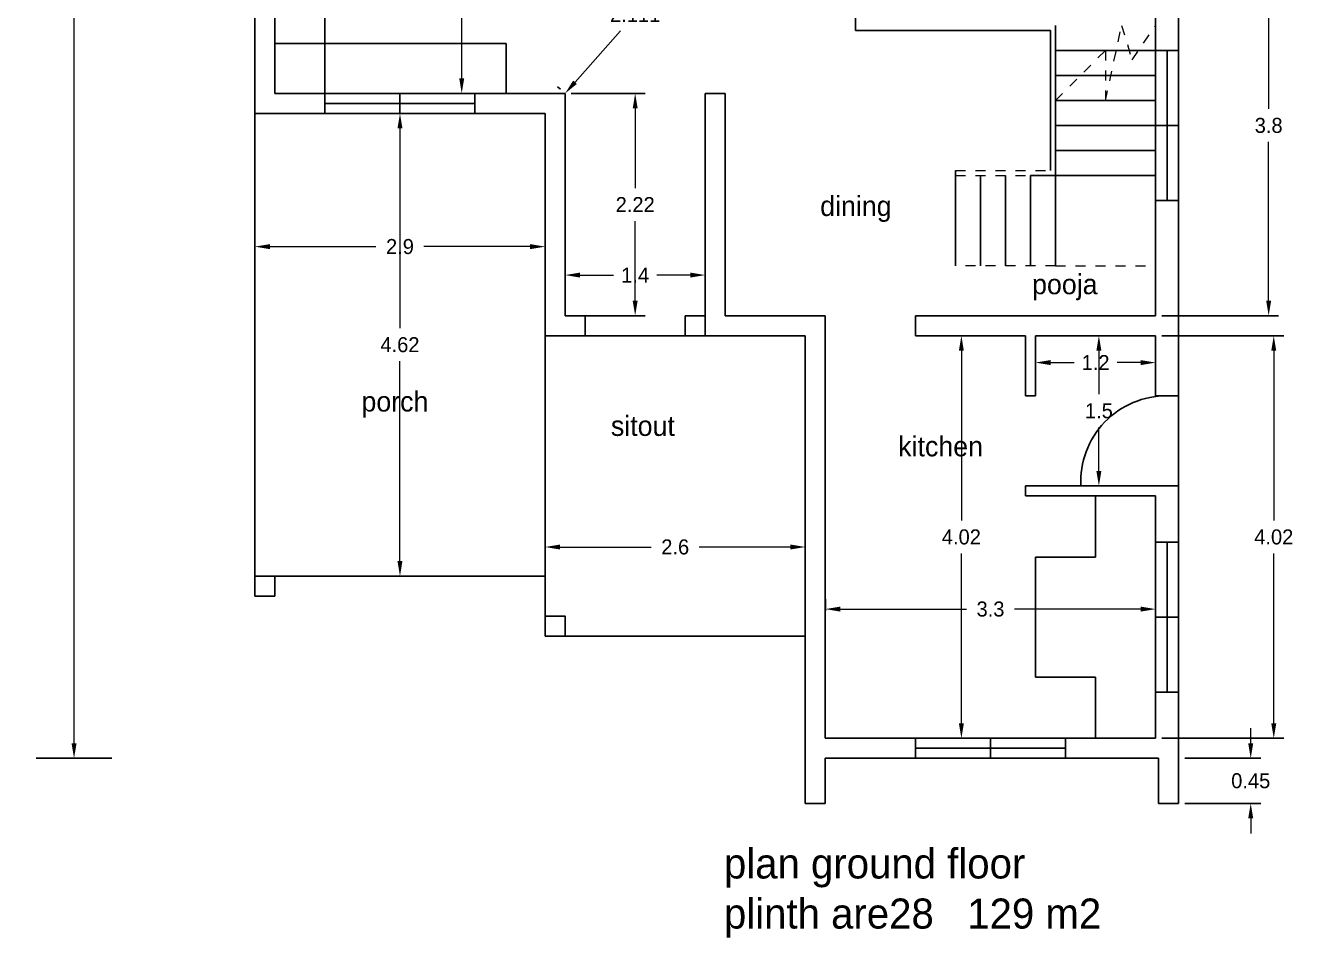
# Model space of a CAD drawing. Header units: inches. Extents: x -100 to 1476, y -184 to 112.
# Drawn here: x -60.89 to -48.22, y 20.16 to 29.27 of the extents above; entities that cross this region are included whole.
import ezdxf

# ---------------------------------------------------------------- set-up
doc = ezdxf.new("R2010")
doc.units = ezdxf.units.IN
doc.header["$MEASUREMENT"] = 0
doc.header["$PDMODE"] = 66
doc.linetypes.add('ACAD_ISO02W100', pattern=[15, 12, -3])
doc.dimstyles.get("Standard").update_dxf_attribs({"dimtxt": 0.15, "dimasz": 0.15, "dimexe": 0.1, "dimexo": 0.0625, "dimgap": 0.09, "dimtad": 0, "dimtih": 1, "dimtoh": 1, "dimdec": 4, "dimdsep": 46, "dimtxsty": 'Standard', "dimcen": 0.09, "dimadec": 0, "dimazin": 0, "dimtfac": 1, "dimtdec": 4, "dimtofl": 0, "dimtmove": 0, "dimatfit": 3, "dimfxl": 0, "dimtolj": 1, "dimtzin": 0, "dimlwd": 15, "dimarcsym": 0})

# ---------------------------------------------------------------- blocks, each defined once
blk = doc.blocks.new('*D249')
at = {"color": 0, "lineweight": -2, "transparency": 16777216}
for p, q in [((-56.639, 32.587), (-56.434, 32.587)), ((-56.639, 28.587), (-56.434, 28.587))]:
    blk.add_line(p, q, dxfattribs=at)
at = {"color": 0, "lineweight": 15, "transparency": 16777216}
for p, q in [((-56.534, 32.437), (-56.534, 30.752)), ((-56.534, 28.737), (-56.534, 30.422))]:
    blk.add_line(p, q, dxfattribs=at)
at = {"color": 0, "lineweight": 18, "transparency": 16777216}
for points in [[(-56.559, 32.437), (-56.509, 32.437), (-56.534, 32.587)], [(-56.559, 28.737), (-56.509, 28.737), (-56.534, 28.587)]]:
    blk.add_solid(points, dxfattribs=at)
at = {"layer": 'Defpoints', "color": 0, "lineweight": 18, "transparency": 16777216}
for p in [(-56.701, 32.587), (-56.701, 28.587), (-56.534, 28.587)]:
    blk.add_point(p, dxfattribs=at)
at = {"color": 0, "transparency": 16777216, "insert": (-56.534, 30.587), "char_height": 0.15, "attachment_point": 5}
blk.add_mtext('\\A1;4', dxfattribs=at)
blk = doc.blocks.new('*D250')
at = {"color": 0, "lineweight": -2, "transparency": 16777216}
for p, q in [((-58.601, 28.324), (-58.601, 26.957)), ((-55.701, 28.324), (-55.701, 26.957))]:
    blk.add_line(p, q, dxfattribs=at)
at = {"color": 0, "lineweight": 15, "transparency": 16777216}
for p, q in [((-58.451, 27.057), (-57.391, 27.057)), ((-55.851, 27.057), (-56.911, 27.057))]:
    blk.add_line(p, q, dxfattribs=at)
at = {"color": 0, "lineweight": 18, "transparency": 16777216}
for points in [[(-58.451, 27.082), (-58.451, 27.032), (-58.601, 27.057)], [(-55.851, 27.082), (-55.851, 27.032), (-55.701, 27.057)]]:
    blk.add_solid(points, dxfattribs=at)
at = {"layer": 'Defpoints', "color": 0, "lineweight": 18, "transparency": 16777216}
for p in [(-58.601, 28.387), (-55.701, 28.387), (-58.601, 27.057)]:
    blk.add_point(p, dxfattribs=at)
at = {"color": 0, "transparency": 16777216, "insert": (-57.151, 27.057), "char_height": 0.15, "attachment_point": 5}
blk.add_mtext('\\A1;2.9', dxfattribs=at)
blk = doc.blocks.new('*D251')
at = {"color": 0, "lineweight": -2, "transparency": 16777216}
for p, q in [((-55.501, 26.429), (-55.501, 26.873)), ((-54.101, 26.429), (-54.101, 26.873))]:
    blk.add_line(p, q, dxfattribs=at)
at = {"color": 0, "lineweight": 15, "transparency": 16777216}
for p, q in [((-55.351, 26.773), (-55.016, 26.773)), ((-54.251, 26.773), (-54.586, 26.773))]:
    blk.add_line(p, q, dxfattribs=at)
at = {"color": 0, "lineweight": 18, "transparency": 16777216}
for points in [[(-55.351, 26.798), (-55.351, 26.748), (-55.501, 26.773)], [(-54.251, 26.798), (-54.251, 26.748), (-54.101, 26.773)]]:
    blk.add_solid(points, dxfattribs=at)
at = {"layer": 'Defpoints', "color": 0, "lineweight": 18, "transparency": 16777216}
for p in [(-55.501, 26.773), (-55.501, 26.367), (-54.101, 26.367)]:
    blk.add_point(p, dxfattribs=at)
at = {"color": 0, "transparency": 16777216, "insert": (-54.801, 26.773), "char_height": 0.15, "attachment_point": 5}
blk.add_mtext('\\A1;1.4', dxfattribs=at)
blk = doc.blocks.new('*D252')
at = {"color": 0, "lineweight": -2, "transparency": 16777216}
for p, q in [((-55.701, 24.119), (-55.701, 24.157)), ((-53.101, 24.119), (-53.101, 24.157))]:
    blk.add_line(p, q, dxfattribs=at)
at = {"color": 0, "lineweight": 15, "transparency": 16777216}
for p, q in [((-55.551, 24.057), (-54.641, 24.057)), ((-53.251, 24.057), (-54.161, 24.057))]:
    blk.add_line(p, q, dxfattribs=at)
at = {"color": 0, "lineweight": 18, "transparency": 16777216}
for points in [[(-55.551, 24.082), (-55.551, 24.032), (-55.701, 24.057)], [(-53.251, 24.082), (-53.251, 24.032), (-53.101, 24.057)]]:
    blk.add_solid(points, dxfattribs=at)
at = {"layer": 'Defpoints', "color": 0, "lineweight": 18, "transparency": 16777216}
for p in [(-55.701, 24.057), (-55.701, 24.057), (-53.101, 24.057)]:
    blk.add_point(p, dxfattribs=at)
at = {"color": 0, "transparency": 16777216, "insert": (-54.401, 24.057), "char_height": 0.15, "attachment_point": 5}
blk.add_mtext('\\A1;2.6', dxfattribs=at)
blk = doc.blocks.new('*D253')
at = {"color": 0, "lineweight": -2, "transparency": 16777216}
for p, q in [((-51.514, 26.167), (-51.642, 26.167)), ((-51.514, 22.147), (-51.642, 22.147))]:
    blk.add_line(p, q, dxfattribs=at)
at = {"color": 0, "lineweight": 15, "transparency": 16777216}
for p, q in [((-51.542, 26.017), (-51.542, 24.322)), ((-51.542, 22.297), (-51.542, 23.992))]:
    blk.add_line(p, q, dxfattribs=at)
at = {"color": 0, "lineweight": 18, "transparency": 16777216}
for points in [[(-51.567, 26.017), (-51.517, 26.017), (-51.542, 26.167)], [(-51.567, 22.297), (-51.517, 22.297), (-51.542, 22.147)]]:
    blk.add_solid(points, dxfattribs=at)
at = {"layer": 'Defpoints', "color": 0, "lineweight": 18, "transparency": 16777216}
for p in [(-51.451, 26.167), (-51.542, 22.147), (-51.451, 22.147)]:
    blk.add_point(p, dxfattribs=at)
at = {"color": 0, "transparency": 16777216, "insert": (-51.542, 24.157), "char_height": 0.15, "attachment_point": 5}
blk.add_mtext('\\A1;4.02', dxfattribs=at)
blk = doc.blocks.new('*D254')
at = {"color": 0, "lineweight": -2, "transparency": 16777216}
for p, q in [((-52.901, 23.419), (-52.901, 23.537)), ((-49.601, 23.419), (-49.601, 23.537))]:
    blk.add_line(p, q, dxfattribs=at)
at = {"color": 0, "lineweight": 15, "transparency": 16777216}
for p, q in [((-52.751, 23.437), (-51.491, 23.437)), ((-49.751, 23.437), (-51.011, 23.437))]:
    blk.add_line(p, q, dxfattribs=at)
at = {"color": 0, "lineweight": 18, "transparency": 16777216}
for points in [[(-52.751, 23.462), (-52.751, 23.412), (-52.901, 23.437)], [(-49.751, 23.462), (-49.751, 23.412), (-49.601, 23.437)]]:
    blk.add_solid(points, dxfattribs=at)
at = {"layer": 'Defpoints', "color": 0, "lineweight": 18, "transparency": 16777216}
for p in [(-52.901, 23.437), (-52.901, 23.357), (-49.601, 23.357)]:
    blk.add_point(p, dxfattribs=at)
at = {"color": 0, "transparency": 16777216, "insert": (-51.251, 23.437), "char_height": 0.15, "attachment_point": 5}
blk.add_mtext('\\A1;3.3', dxfattribs=at)
blk = doc.blocks.new('*D255')
at = {"color": 0, "lineweight": -2, "transparency": 16777216}
for p, q in [((-50.801, 26.104), (-50.801, 25.799)), ((-49.601, 26.104), (-49.601, 25.799))]:
    blk.add_line(p, q, dxfattribs=at)
at = {"color": 0, "lineweight": 15, "transparency": 16777216}
for p, q in [((-50.651, 25.899), (-50.416, 25.899)), ((-49.751, 25.899), (-49.986, 25.899))]:
    blk.add_line(p, q, dxfattribs=at)
at = {"color": 0, "lineweight": 18, "transparency": 16777216}
for points in [[(-50.651, 25.924), (-50.651, 25.874), (-50.801, 25.899)], [(-49.751, 25.924), (-49.751, 25.874), (-49.601, 25.899)]]:
    blk.add_solid(points, dxfattribs=at)
at = {"layer": 'Defpoints', "color": 0, "lineweight": 18, "transparency": 16777216}
for p in [(-50.801, 26.167), (-49.601, 26.167), (-49.601, 25.899)]:
    blk.add_point(p, dxfattribs=at)
at = {"color": 0, "transparency": 16777216, "insert": (-50.201, 25.899), "char_height": 0.15, "attachment_point": 5}
blk.add_mtext('\\A1;1.2', dxfattribs=at)
blk = doc.blocks.new('*D256')
at = {"color": 0, "lineweight": -2, "transparency": 16777216}
for p, q in [((-50.139, 26.167), (-50.068, 26.167)), ((-50.199, 24.667), (-50.268, 24.667))]:
    blk.add_line(p, q, dxfattribs=at)
at = {"color": 0, "lineweight": 15, "transparency": 16777216}
for p, q in [((-50.168, 26.017), (-50.168, 25.582)), ((-50.168, 24.817), (-50.168, 25.252))]:
    blk.add_line(p, q, dxfattribs=at)
at = {"color": 0, "lineweight": 18, "transparency": 16777216}
for points in [[(-50.193, 26.017), (-50.143, 26.017), (-50.168, 26.167)], [(-50.193, 24.817), (-50.143, 24.817), (-50.168, 24.667)]]:
    blk.add_solid(points, dxfattribs=at)
at = {"layer": 'Defpoints', "color": 0, "lineweight": 18, "transparency": 16777216}
for p in [(-50.201, 26.167), (-50.168, 24.667), (-50.136, 24.667)]:
    blk.add_point(p, dxfattribs=at)
at = {"color": 0, "transparency": 16777216, "insert": (-50.168, 25.417), "char_height": 0.15, "attachment_point": 5}
blk.add_mtext('\\A1;1.5', dxfattribs=at)
blk = doc.blocks.new('*D257')
at = {"color": 0, "lineweight": -2, "transparency": 16777216}
for p, q in [((-60.831, 37.808), (-60.307, 37.808)), ((-60.47, 21.947), (-60.507, 21.947))]:
    blk.add_line(p, q, dxfattribs=at)
at = {"color": 0, "lineweight": 15, "transparency": 16777216}
for p, q in [((-60.407, 37.658), (-60.407, 30.042)), ((-60.407, 22.097), (-60.407, 29.712))]:
    blk.add_line(p, q, dxfattribs=at)
at = {"color": 0, "lineweight": 18, "transparency": 16777216}
for points in [[(-60.432, 37.658), (-60.382, 37.658), (-60.407, 37.808)], [(-60.432, 22.097), (-60.382, 22.097), (-60.407, 21.947)]]:
    blk.add_solid(points, dxfattribs=at)
at = {"layer": 'Defpoints', "color": 0, "lineweight": 18, "transparency": 16777216}
for p in [(-60.894, 37.808), (-60.407, 21.947), (-60.407, 21.947)]:
    blk.add_point(p, dxfattribs=at)
at = {"color": 0, "transparency": 16777216, "insert": (-60.407, 29.877), "char_height": 0.15, "attachment_point": 5}
blk.add_mtext('\\A1;15.861', dxfattribs=at)
blk = doc.blocks.new('*D260')
at = {"color": 0, "lineweight": 15, "transparency": 16777216}
for p, q in [((-48.651, 22.097), (-48.651, 22.247)), ((-48.651, 21.347), (-48.651, 21.197))]:
    blk.add_line(p, q, dxfattribs=at)
at = {"color": 0, "lineweight": -2, "transparency": 16777216}
for p, q in [((-49.309, 21.947), (-48.551, 21.947)), ((-49.309, 21.497), (-48.551, 21.497))]:
    blk.add_line(p, q, dxfattribs=at)
at = {"color": 0, "lineweight": 18, "transparency": 16777216}
for points in [[(-48.676, 22.097), (-48.626, 22.097), (-48.651, 21.947)], [(-48.676, 21.347), (-48.626, 21.347), (-48.651, 21.497)]]:
    blk.add_solid(points, dxfattribs=at)
at = {"layer": 'Defpoints', "color": 0, "lineweight": 18, "transparency": 16777216}
for p in [(-49.371, 21.947), (-49.371, 21.497), (-48.651, 21.497)]:
    blk.add_point(p, dxfattribs=at)
at = {"color": 0, "transparency": 16777216, "insert": (-48.651, 21.722), "char_height": 0.15, "attachment_point": 5}
blk.add_mtext('\\A1;0.45', dxfattribs=at)
blk = doc.blocks.new('*D242')
at = {"color": 0, "lineweight": -2, "transparency": 16777216}
for p, q in [((-60.831, 37.808), (-60.307, 37.808)), ((-60.47, 21.947), (-60.507, 21.947))]:
    blk.add_line(p, q, dxfattribs=at)
at = {"color": 0, "lineweight": 15, "transparency": 16777216}
for p, q in [((-60.407, 37.658), (-60.407, 30.042)), ((-60.407, 22.097), (-60.407, 29.712))]:
    blk.add_line(p, q, dxfattribs=at)
at = {"color": 0, "lineweight": 18, "transparency": 16777216}
for points in [[(-60.432, 37.658), (-60.382, 37.658), (-60.407, 37.808)], [(-60.432, 22.097), (-60.382, 22.097), (-60.407, 21.947)]]:
    blk.add_solid(points, dxfattribs=at)
at = {"layer": 'Defpoints', "color": 0, "lineweight": 18, "transparency": 16777216}
for p in [(-60.894, 37.808), (-60.407, 21.947), (-60.407, 21.947)]:
    blk.add_point(p, dxfattribs=at)
at = {"color": 0, "transparency": 16777216, "insert": (-60.407, 29.877), "char_height": 0.15, "attachment_point": 5}
blk.add_mtext('\\A1;15.861', dxfattribs=at)
blk = doc.blocks.new('*D272')
at = {"color": 0, "lineweight": -2, "transparency": 16777216}
for p, q in [((-49.539, 30.167), (-48.372, 30.167)), ((-49.539, 26.367), (-48.372, 26.367))]:
    blk.add_line(p, q, dxfattribs=at)
at = {"color": 0, "lineweight": 15, "transparency": 16777216}
for p, q in [((-48.472, 30.017), (-48.472, 28.432)), ((-48.472, 26.517), (-48.472, 28.102))]:
    blk.add_line(p, q, dxfattribs=at)
at = {"color": 0, "lineweight": 18, "transparency": 16777216}
for points in [[(-48.497, 30.017), (-48.447, 30.017), (-48.472, 30.167)], [(-48.497, 26.517), (-48.447, 26.517), (-48.472, 26.367)]]:
    blk.add_solid(points, dxfattribs=at)
at = {"layer": 'Defpoints', "color": 0, "lineweight": 18, "transparency": 16777216}
for p in [(-49.601, 30.167), (-49.601, 26.367), (-48.472, 26.367)]:
    blk.add_point(p, dxfattribs=at)
at = {"color": 0, "transparency": 16777216, "insert": (-48.472, 28.267), "char_height": 0.15, "attachment_point": 5}
blk.add_mtext('\\A1;3.8', dxfattribs=at)
blk = doc.blocks.new('*D273')
at = {"color": 0, "lineweight": -2, "transparency": 16777216}
for p, q in [((-49.539, 26.167), (-48.321, 26.167)), ((-49.539, 22.147), (-48.321, 22.147))]:
    blk.add_line(p, q, dxfattribs=at)
at = {"color": 0, "lineweight": 15, "transparency": 16777216}
for p, q in [((-48.421, 26.017), (-48.421, 24.322)), ((-48.421, 22.297), (-48.421, 23.992))]:
    blk.add_line(p, q, dxfattribs=at)
at = {"color": 0, "lineweight": 18, "transparency": 16777216}
for points in [[(-48.446, 26.017), (-48.396, 26.017), (-48.421, 26.167)], [(-48.446, 22.297), (-48.396, 22.297), (-48.421, 22.147)]]:
    blk.add_solid(points, dxfattribs=at)
at = {"layer": 'Defpoints', "color": 0, "lineweight": 18, "transparency": 16777216}
for p in [(-49.601, 26.167), (-49.601, 22.147), (-48.421, 22.147)]:
    blk.add_point(p, dxfattribs=at)
at = {"color": 0, "transparency": 16777216, "insert": (-48.421, 24.157), "char_height": 0.15, "attachment_point": 5}
blk.add_mtext('\\A1;4.02', dxfattribs=at)
blk = doc.blocks.new('*D243')
at = {"color": 0, "lineweight": -2, "transparency": 16777216}
for p, q in [((-55.439, 28.587), (-54.701, 28.587)), ((-55.439, 26.367), (-54.701, 26.367))]:
    blk.add_line(p, q, dxfattribs=at)
at = {"color": 0, "lineweight": 15, "transparency": 16777216}
for p, q in [((-54.801, 28.437), (-54.801, 27.642)), ((-54.801, 26.517), (-54.801, 27.312))]:
    blk.add_line(p, q, dxfattribs=at)
at = {"color": 0, "lineweight": 18, "transparency": 16777216}
for points in [[(-54.826, 28.437), (-54.776, 28.437), (-54.801, 28.587)], [(-54.826, 26.517), (-54.776, 26.517), (-54.801, 26.367)]]:
    blk.add_solid(points, dxfattribs=at)
at = {"layer": 'Defpoints', "color": 0, "lineweight": 18, "transparency": 16777216}
for p in [(-55.501, 28.587), (-54.801, 28.587), (-55.501, 26.367)]:
    blk.add_point(p, dxfattribs=at)
at = {"color": 0, "transparency": 16777216, "insert": (-54.801, 27.477), "char_height": 0.15, "attachment_point": 5}
blk.add_mtext('\\A1;2.22', dxfattribs=at)
blk = doc.blocks.new('*D274')
at = {"color": 0, "lineweight": -2, "transparency": 16777216}
for p, q in [((-54.148, 30.208), (-54.176, 30.233)), ((-55.548, 28.628), (-55.576, 28.653))]:
    blk.add_line(p, q, dxfattribs=at)
at = {"color": 0, "lineweight": 15, "transparency": 16777216}
for p, q in [((-54.201, 30.054), (-54.655, 29.542)), ((-55.402, 28.699), (-54.948, 29.212))]:
    blk.add_line(p, q, dxfattribs=at)
at = {"color": 0, "lineweight": 18, "transparency": 16777216}
for points in [[(-54.22, 30.071), (-54.182, 30.038), (-54.101, 30.167)], [(-55.421, 28.716), (-55.383, 28.682), (-55.501, 28.587)]]:
    blk.add_solid(points, dxfattribs=at)
at = {"layer": 'Defpoints', "color": 0, "lineweight": 18, "transparency": 16777216}
for p in [(-54.101, 30.167), (-54.101, 30.167), (-55.501, 28.587)]:
    blk.add_point(p, dxfattribs=at)
at = {"color": 0, "transparency": 16777216, "insert": (-54.801, 29.377), "char_height": 0.15, "attachment_point": 5}
blk.add_mtext('\\A1;2.111', dxfattribs=at)
blk = doc.blocks.new('*D289')
at = {"color": 0, "linetype": 'ByBlock', "lineweight": -2, "transparency": 16777216}
for p, q in [((-57.214, 28.387), (-57.251, 28.387)), ((-57.214, 23.767), (-57.251, 23.767))]:
    blk.add_line(p, q, dxfattribs=at)
at = {"color": 0, "linetype": 'ByBlock', "lineweight": 15, "transparency": 16777216}
for p, q in [((-57.151, 28.237), (-57.151, 26.242)), ((-57.151, 23.917), (-57.151, 25.912))]:
    blk.add_line(p, q, dxfattribs=at)
at = {"color": 0, "linetype": 'ByBlock', "lineweight": 18, "transparency": 16777216}
for points in [[(-57.176, 28.237), (-57.126, 28.237), (-57.151, 28.387)], [(-57.176, 23.917), (-57.126, 23.917), (-57.151, 23.767)]]:
    blk.add_solid(points, dxfattribs=at)
at = {"layer": 'Defpoints', "color": 0, "linetype": 'ByBlock', "lineweight": 18, "transparency": 16777216}
for p in [(-57.151, 28.387), (-57.151, 23.767), (-57.151, 23.767)]:
    blk.add_point(p, dxfattribs=at)
at = {"color": 0, "linetype": 'ByBlock', "transparency": 16777216, "insert": (-57.151, 26.077), "char_height": 0.15, "attachment_point": 5}
blk.add_mtext('\\A1;4.62', dxfattribs=at)

msp = doc.modelspace()

# ---------------------------------------------------------------- linework, layer by layer
for p, q in [((-58.60137, 37.80771), (-58.60137, 23.76671)), ((-49.37137, 33.98671), (-49.37137, 21.94671)), ((-58.40137, 32.58671), (-58.40137, 28.58671)), ((-57.90137, 32.58671), (-57.90137, 28.58671)), ((-52.60137, 29.21671), (-52.60137, 30.16671)), ((-49.60137, 30.16671), (-49.60137, 26.36671)), ((-52.60137, 29.21671), (-50.65137, 29.21671)), ((-58.40137, 29.08671), (-56.08992, 29.08671)), ((-56.08992, 29.08671), (-56.08992, 28.58671)), ((-50.60137, 29.01671), (-49.60137, 29.01671)), ((-49.60137, 29.01671), (-49.37137, 29.01671)), ((-49.48637, 29.01671), (-49.48637, 27.51671)), ((-50.60137, 28.76671), (-49.60137, 28.76671)), ((-58.40137, 28.58671), (-55.50137, 28.58671)), ((-57.90137, 28.38671), (-57.90137, 28.58671)), ((-57.90137, 28.38671), (-57.90137, 28.58671)), ((-57.15137, 28.38671), (-57.15137, 28.58671)), ((-56.40137, 28.38671), (-56.40137, 28.58671)), ((-55.50137, 28.58671), (-55.50137, 26.36671)), ((-54.10137, 28.58671), (-54.10137, 26.36671)), ((-54.10137, 28.58671), (-53.90137, 28.58671)), ((-54.10137, 28.58671), (-54.10137, 26.16671)), ((-53.90137, 28.58671), (-53.90137, 26.36671)), ((-50.60137, 28.51671), (-49.60137, 28.51671)), ((-58.60137, 28.38671), (-55.70137, 28.38671)), ((-57.90137, 28.48671), (-56.40137, 28.48671)), ((-55.70137, 28.38671), (-55.70137, 26.16671)), ((-50.60137, 28.26671), (-49.60137, 28.26671)), ((-49.60137, 28.26671), (-49.37137, 28.26671)), ((-50.60137, 28.01671), (-49.60137, 28.01671)), ((-50.60137, 27.76671), (-49.60137, 27.76671)), ((-49.60137, 27.51671), (-49.37137, 27.51671)), ((-55.50137, 26.36671), (-55.30137, 26.36671)), ((-55.30137, 26.36671), (-55.30137, 26.16671)), ((-54.30137, 26.36671), (-54.10137, 26.36671)), ((-54.30137, 26.36671), (-54.30137, 26.16671)), ((-54.10137, 26.36671), (-54.10137, 26.16671)), ((-53.90137, 26.36671), (-52.90137, 26.36671)), ((-53.90137, 26.36671), (-53.10137, 26.36671)), ((-52.90137, 26.16671), (-52.90137, 26.36671)), ((-52.00137, 26.36671), (-49.60137, 26.36671)), ((-52.00137, 26.16671), (-52.00137, 26.36671)), ((-55.70137, 26.16671), (-53.10137, 26.16671)), ((-55.70137, 26.16671), (-55.70137, 23.16671)), ((-53.10137, 26.16671), (-53.10137, 21.94671)), ((-52.90137, 26.16671), (-52.90137, 22.14671)), ((-52.00137, 26.16671), (-50.90137, 26.16671)), ((-50.90137, 26.16671), (-50.90137, 25.56671)), ((-50.80137, 26.16671), (-50.80137, 25.56671)), ((-50.80137, 26.16671), (-49.60137, 26.16671)), ((-49.60137, 26.16671), (-49.60137, 25.56671)), ((-50.90137, 25.56671), (-50.80137, 25.56671)), ((-49.60137, 25.56671), (-49.37137, 25.56671)), ((-50.90137, 24.66671), (-50.90137, 24.56671)), ((-50.90137, 24.66671), (-49.37137, 24.66671)), ((-50.34834, 24.66671), (-49.37137, 24.66671)), ((-50.90137, 24.56671), (-49.60137, 24.56671)), ((-50.20137, 24.56671), (-50.20137, 23.95671)), ((-49.60137, 24.56671), (-49.60137, 22.14671)), ((-49.60137, 24.10671), (-49.37137, 24.10671)), ((-49.48637, 24.10671), (-49.48637, 22.60671)), ((-50.80137, 23.95671), (-50.80137, 22.75671)), ((-50.20137, 23.95671), (-50.80137, 23.95671)), ((-58.60137, 23.76671), (-55.70137, 23.76671)), ((-49.60137, 23.35671), (-49.37137, 23.35671)), ((-55.70137, 23.16671), (-53.10137, 23.16671)), ((-50.20137, 22.75671), (-50.80137, 22.75671)), ((-50.20137, 22.75671), (-50.20137, 22.14671)), ((-49.60137, 22.60671), (-49.37137, 22.60671)), ((-52.90137, 22.14671), (-49.60137, 22.14671)), ((-52.00137, 22.14671), (-52.00137, 21.94671)), ((-51.25137, 22.14671), (-51.25137, 21.94671)), ((-50.50137, 22.14671), (-50.50137, 21.94671)), ((-60.03017, 21.94671), (-60.78433, 21.94671)), ((-53.10137, 21.94671), (-53.10137, 21.49671)), ((-52.90137, 21.94671), (-49.57137, 21.94671)), ((-52.90137, 21.94671), (-52.90137, 21.49671)), ((-52.00137, 22.04671), (-50.50137, 22.04671)), ((-49.57137, 21.94671), (-49.57137, 21.49671)), ((-49.37137, 21.94671), (-49.37137, 21.49671)), ((-52.90137, 21.49671), (-53.10137, 21.49671)), ((-49.57137, 21.49671), (-49.37137, 21.49671))]:
    msp.add_line(p, q)
at = {"color": 0, "linetype": 'ByBlock'}
for p, q in [((-50.65137, 29.21671), (-50.65137, 27.81671)), ((-50.60137, 29.26671), (-50.60137, 26.86671)), ((-51.60137, 27.81671), (-51.60137, 26.86671)), ((-51.35137, 27.76671), (-51.35137, 26.86671)), ((-51.10137, 27.76671), (-51.10137, 26.86671)), ((-50.85137, 27.76671), (-50.85137, 26.86671)), ((-50.60137, 27.76671), (-50.85137, 27.76671)), ((-50.60137, 27.76671), (-50.60137, 26.86671))]:
    msp.add_line(p, q, dxfattribs=at)
at = {"color": 0, "linetype": 'ACAD_ISO02W100', "lineweight": 20, "ltscale": 0.0008}
for p, q in [((-50.10137, 28.51671), (-49.94152, 29.26671)), ((-49.94152, 29.26671), (-49.83711, 28.92396)), ((-49.83711, 28.92396), (-49.60137, 29.26671)), ((-50.60137, 28.51671), (-50.10137, 29.01671)), ((-50.10137, 29.01671), (-50.10137, 28.51671)), ((-51.60137, 27.81671), (-50.65137, 27.81671)), ((-51.60137, 27.76671), (-50.72637, 27.76671)), ((-50.60137, 26.86671), (-51.60137, 26.86671)), ((-50.60137, 26.86671), (-49.60137, 26.86671))]:
    msp.add_line(p, q, dxfattribs=at)
for points in [[(-58.60137, 23.56671), (-58.40137, 23.56671), (-58.40137, 23.76671), (-58.60137, 23.76671)], [(-55.70137, 23.16671), (-55.50137, 23.16671), (-55.50137, 23.36671), (-55.70137, 23.36671)]]:
    msp.add_lwpolyline(points, close=True)
msp.add_arc((-49.49259, 24.70989), 0.85684, 89.583891, 182.888919)

# ---------------------------------------------------------------- texts
at = {"attachment_point": 1}
for s, insert, char_height, width in [('{\\fVani|b0|i0|c0|p34;dining}', (-52.95282, 27.56303), 0.2, 3.5819957), ('{\\fVani|b0|i0|c0|p34;pooja}', (-50.83583, 26.78168), 0.2, 3.5819957), ('{\\fVani|b0|i0|c0|p34;porch}', (-57.53578, 25.61011), 0.2, 3.5819957), ('{\\fVani|b0|i0|c0|p34;sitout}', (-55.04353, 25.36671), 0.2, 3.5819957), ('{\\fVani|b0|i0|c0|p34;kitchen}', (-52.17324, 25.16261), 0.2, 3.5819957), ('{\\fVani|b0|i0|c0|p34;plan ground floor \\P\\fVijaya|b0|i0|c0|p34;plinth are28   129\\fVani|b0|i0|c0|p34; m2}', (-53.91411, 21.0467), 0.3, 5.2443562)]:
    msp.add_mtext(s, dxfattribs=dict(at, insert=insert, char_height=char_height, width=width))

# ---------------------------------------------------------------- dimensions: what is measured, and where the dimension line sits
for base, p1, p2, picture, middle in [((-60.40725, 21.94671), (-60.89354, 37.80771), (-60.40725, 21.94671), '*D257', (-60.40725, 29.87721)), ((-60.40725, 21.94671), (-60.89354, 37.80771), (-60.40725, 21.94671), '*D242', (-60.40725, 29.87721)), ((-56.53398, 28.58671), (-56.70137, 32.58671), (-56.70137, 28.58671), '*D249', (-56.53398, 30.58671)), ((-48.47162, 26.36671), (-49.60137, 30.16671), (-49.60137, 26.36671), '*D272', (-48.47162, 28.26671)), ((-54.80137, 28.58671), (-55.50137, 26.36671), (-55.50137, 28.58671), '*D243', (-54.80137, 27.47671)), ((-51.54156, 22.14671), (-51.45137, 26.16671), (-51.45137, 22.14671), '*D253', (-51.54156, 24.15671)), ((-50.16834, 24.66671), (-50.20137, 26.16671), (-50.13637, 24.66671), '*D256', (-50.16834, 25.41671)), ((-48.42125, 22.14671), (-49.60137, 26.16671), (-49.60137, 22.14671), '*D273', (-48.42125, 24.15671)), ((-48.65108, 21.49671), (-49.37137, 21.94671), (-49.37137, 21.49671), '*D260', (-48.65108, 21.72171))]:
    dim = msp.add_linear_dim(base=base, p1=p1, p2=p2, angle=90, dimstyle='Standard')
    dim.commit()
    dim.dimension.update_dxf_attribs({"geometry": picture, "text_midpoint": middle})
dim = msp.add_aligned_dim(p1=(-55.50137, 28.58671), p2=(-54.10137, 30.16671), distance=0, dimstyle='Standard')
dim.commit()
dim.dimension.update_dxf_attribs({"geometry": '*D274', "text_midpoint": (-54.80137, 29.37671)})
for base, p1, p2, picture, middle in [((-58.60137, 27.05712), (-55.70137, 28.38671), (-58.60137, 28.38671), '*D250', (-57.15137, 27.05712)), ((-55.50137, 26.77345), (-54.10137, 26.36671), (-55.50137, 26.36671), '*D251', (-54.80137, 26.77345)), ((-49.60137, 25.89857), (-50.80137, 26.16671), (-49.60137, 26.16671), '*D255', (-50.20137, 25.89857)), ((-55.70137, 24.05671), (-53.10137, 24.05671), (-55.70137, 24.05671), '*D252', (-54.40137, 24.05671)), ((-52.90137, 23.43717), (-49.60137, 23.35671), (-52.90137, 23.35671), '*D254', (-51.25137, 23.43717))]:
    dim = msp.add_linear_dim(base=base, p1=p1, p2=p2, dimstyle='Standard')
    dim.commit()
    dim.dimension.update_dxf_attribs({"geometry": picture, "text_midpoint": middle})
at = {"color": 0, "linetype": 'ByBlock'}
dim = msp.add_linear_dim(base=(-57.15137, 23.76671), p1=(-57.15137, 28.38671), p2=(-57.15137, 23.76671), angle=90, dimstyle='Standard', dxfattribs=at)
dim.commit()
dim.dimension.update_dxf_attribs({"geometry": '*D289', "text_midpoint": (-57.15137, 26.07671)})

doc.saveas('drawing.dxf')
